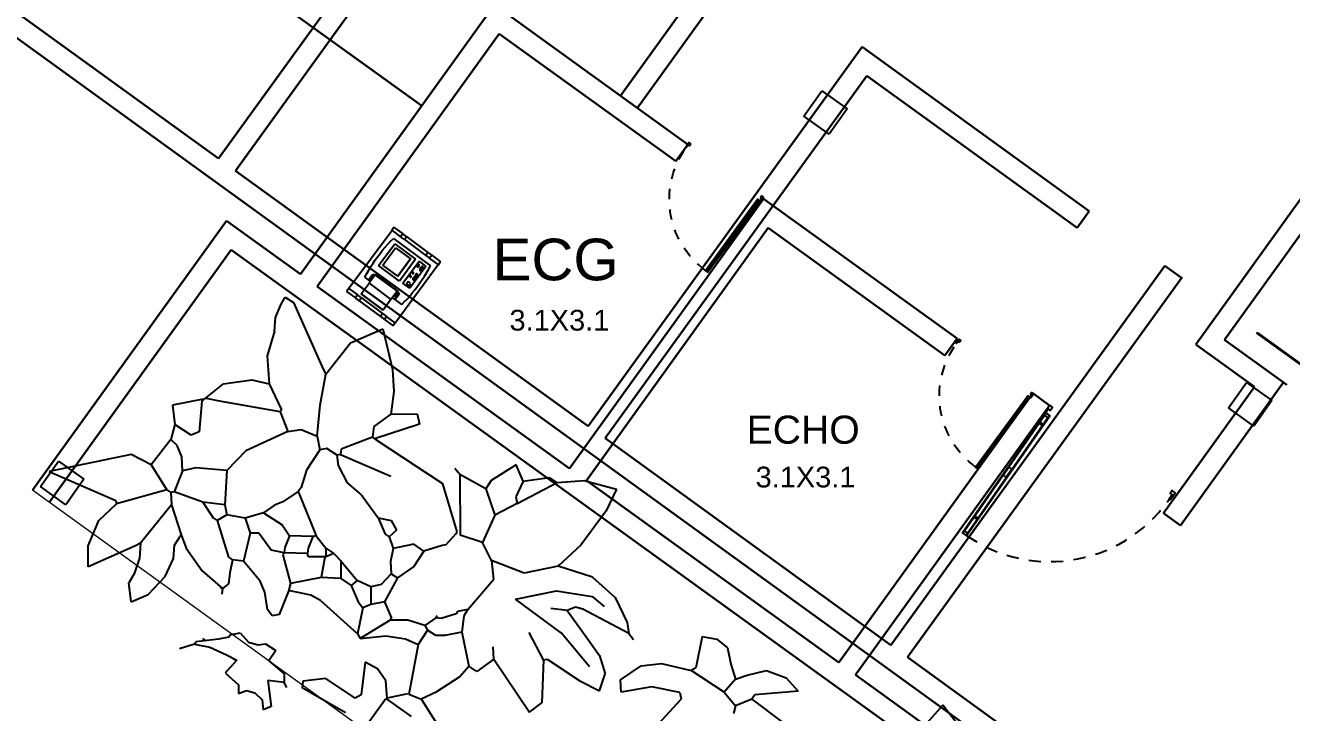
# Model space of a CAD drawing. Header units: metres. Extents: x 141303 to 146299, y 125960 to 127091.
# Drawn here: x 144888.97 to 144901.18, y 126073.62 to 126080.24 of the extents above; entities that cross this region are included whole.
import ezdxf

# ---------------------------------------------------------------- set-up
doc = ezdxf.new("R2010")
doc.units = ezdxf.units.M
doc.header["$MEASUREMENT"] = 0
doc.linetypes.add('C08_MUROS SERVICIOS$0$HIDDE100', pattern=[0.16, 0.1, -0.06])
for name, color, linetype in [('door', 12, 'Continuous'), ('Edges', 7, 'Continuous'), ('FURNITURE', 6, 'Continuous'), ('Plants', 92, 'Continuous')]:
    doc.layers.add(name, color=color, linetype=linetype)
for name, color, linetype, lineweight in [('ELEVATION', 7, 'Continuous', 20), ('LETTERING', 50, 'Continuous', 30), ('new column', 4, 'Continuous', 25), ('NVMI_WALL', 7, 'Continuous', 30)]:
    doc.layers.add(name, color=color, linetype=linetype, lineweight=lineweight)
doc.layers.get('0').off()
doc.styles.get("Standard").update_dxf_attribs({"font": 'arial.ttf'})

# ---------------------------------------------------------------- blocks, each defined once
blk = doc.blocks.new('ECG Machine pl')
at = {"layer": 'Edges'}
for p, q in [((0.9815, 2.0533), (0.9815, 2.053)), ((1.0069, 2.0533), (0.9815, 2.0533)), ((1.0069, 2.053), (0.9815, 2.053)), ((0.9815, 2.053), (0.9815, 1.9775)), ((1.0069, 2.0533), (1.0069, 2.053)), ((1.0069, 2.053), (1.0069, 2.0521)), ((1.5106, 2.0521), (1.0069, 2.0521)), ((1.0069, 2.0521), (1.0069, 1.9775)), ((1.5106, 2.0533), (1.5106, 2.053)), ((1.536, 2.0533), (1.5106, 2.0533)), ((1.536, 2.053), (1.5106, 2.053)), ((1.5106, 2.053), (1.5106, 2.0521)), ((1.5106, 2.0521), (1.5106, 1.9775)), ((1.536, 2.0533), (1.536, 2.053)), ((1.536, 2.053), (1.536, 1.9775)), ((1.0069, 1.9775), (0.9815, 1.9775)), ((0.9815, 1.9436), (0.9815, 1.9775)), ((0.9815, 1.9436), (0.9815, 1.76)), ((1.0069, 1.9436), (0.9815, 1.9436)), ((1.0069, 1.9436), (1.0069, 1.9775)), ((1.0069, 1.9436), (1.0069, 1.76)), ((1.0274, 1.7716), (1.0274, 1.9616)), ((1.0274, 1.9616), (1.0275, 1.9616)), ((1.0275, 1.9616), (1.0275, 1.7716)), ((1.0275, 1.9616), (1.1198, 1.9616)), ((1.1198, 1.9616), (1.1198, 1.7716)), ((1.1369, 1.9616), (1.1198, 1.9616)), ((1.1369, 2.0108), (1.1647, 2.0147)), ((1.1369, 1.9778), (1.1369, 2.0108)), ((1.1369, 1.9748), (1.1369, 1.9778)), ((1.1369, 1.9778), (1.1869, 1.9778)), ((1.1369, 1.9616), (1.1369, 1.9748)), ((1.1369, 1.9748), (1.1839, 1.9748)), ((1.1839, 1.9616), (1.1369, 1.9616)), ((1.1647, 2.0147), (1.1925, 2.0179)), ((1.1839, 1.9748), (1.1839, 1.9616)), ((1.1869, 1.9616), (1.1839, 1.9616)), ((1.1869, 1.9778), (1.1869, 1.9623)), ((1.1969, 1.9623), (1.1869, 1.9623)), ((1.1869, 1.9623), (1.1869, 1.9616)), ((1.1911, 1.9616), (1.1869, 1.9616)), ((1.1911, 1.9616), (1.1911, 1.7716)), ((1.1925, 2.0179), (1.2204, 2.0204)), ((1.1969, 1.7623), (1.1969, 1.9623)), ((1.2204, 2.0204), (1.2484, 2.0222)), ((1.2484, 2.0222), (1.2764, 2.0233)), ((1.258, 1.9809), (1.448, 1.9809)), ((1.258, 1.8009), (1.258, 1.9809)), ((1.2764, 2.0233), (1.3044, 2.0236)), ((1.2775, 1.8298), (1.2775, 1.9595)), ((1.2775, 1.9595), (1.4275, 1.9595)), ((1.3044, 2.0236), (1.3324, 2.0233)), ((1.3324, 2.0233), (1.3604, 2.0222)), ((1.3604, 2.0222), (1.3884, 2.0204)), ((1.3884, 2.0204), (1.4163, 2.0179)), ((1.4163, 2.0179), (1.4442, 2.0147)), ((1.4275, 1.9595), (1.4275, 1.8298)), ((1.4442, 2.0147), (1.4719, 2.0108)), ((1.448, 1.9809), (1.448, 1.8009)), ((1.4719, 2.0108), (1.4719, 1.6902)), ((1.536, 1.9775), (1.5106, 1.9775)), ((1.5106, 1.9436), (1.5106, 1.9775)), ((1.5106, 1.9436), (1.5106, 1.76)), ((1.536, 1.9436), (1.5106, 1.9436)), ((1.536, 1.9436), (1.536, 1.9775)), ((1.536, 1.9436), (1.536, 1.76)), ((1.0275, 1.7716), (1.0274, 1.7716)), ((1.1198, 1.7716), (1.0275, 1.7716)), ((1.1369, 1.7716), (1.1198, 1.7716)), ((1.1369, 1.7508), (1.1369, 1.7716)), ((1.1839, 1.7716), (1.1369, 1.7716)), ((1.1839, 1.7716), (1.1839, 1.7508)), ((1.1869, 1.7716), (1.1839, 1.7716)), ((1.1869, 1.7716), (1.1869, 1.7623)), ((1.1911, 1.7716), (1.1869, 1.7716)), ((1.448, 1.8009), (1.258, 1.8009)), ((1.2603, 1.7131), (1.2603, 1.7731)), ((1.2603, 1.7731), (1.4503, 1.7731)), ((1.4275, 1.8298), (1.2775, 1.8298)), ((1.2775, 1.8297), (1.2775, 1.8298)), ((1.4275, 1.8297), (1.2775, 1.8297)), ((1.4275, 1.8298), (1.4275, 1.8297)), ((1.4503, 1.7731), (1.4503, 1.7131)), ((1.0069, 1.76), (0.9815, 1.76)), ((0.9815, 1.76), (0.9815, 1.7262)), ((1.0069, 1.7262), (0.9815, 1.7262)), ((0.9815, 1.7262), (0.9815, 1.6507)), ((1.0069, 1.76), (1.0069, 1.7262)), ((1.0069, 1.6516), (1.0069, 1.7262)), ((1.1369, 1.7478), (1.1369, 1.7508)), ((1.1839, 1.7508), (1.1369, 1.7508)), ((1.1369, 1.6902), (1.1369, 1.7478)), ((1.1869, 1.7478), (1.1369, 1.7478)), ((1.1369, 1.6902), (1.1647, 1.6864)), ((1.1647, 1.6864), (1.1925, 1.6832)), ((1.1869, 1.7623), (1.1969, 1.7623)), ((1.1869, 1.7623), (1.1869, 1.7478)), ((1.1925, 1.6832), (1.2204, 1.6808)), ((1.2204, 1.6808), (1.2484, 1.679)), ((1.2484, 1.679), (1.2764, 1.678)), ((1.4503, 1.7131), (1.2603, 1.7131)), ((1.2717, 1.7484), (1.2717, 1.7284)), ((1.2917, 1.7484), (1.2717, 1.7484)), ((1.2717, 1.7284), (1.2917, 1.7284)), ((1.2764, 1.678), (1.3044, 1.6776)), ((1.2917, 1.7284), (1.2917, 1.7484)), ((1.3044, 1.6776), (1.3324, 1.678)), ((1.3324, 1.678), (1.3604, 1.679)), ((1.3604, 1.679), (1.3884, 1.6808)), ((1.3884, 1.6808), (1.4163, 1.6832)), ((1.4163, 1.6832), (1.4442, 1.6864)), ((1.4442, 1.6864), (1.4719, 1.6902)), ((1.536, 1.76), (1.5106, 1.76)), ((1.5106, 1.76), (1.5106, 1.7262)), ((1.536, 1.7262), (1.5106, 1.7262)), ((1.5106, 1.6516), (1.5106, 1.7262)), ((1.536, 1.76), (1.536, 1.7262)), ((1.536, 1.7262), (1.536, 1.6507)), ((1.0069, 1.6507), (0.9815, 1.6507)), ((0.9815, 1.6504), (0.9815, 1.6507)), ((1.0069, 1.6504), (0.9815, 1.6504)), ((1.0069, 1.6516), (1.5106, 1.6516)), ((1.0069, 1.6507), (1.0069, 1.6516)), ((1.0069, 1.6504), (1.0069, 1.6507)), ((1.5106, 1.6507), (1.5106, 1.6516)), ((1.536, 1.6507), (1.5106, 1.6507)), ((1.5106, 1.6504), (1.5106, 1.6507)), ((1.5167, 1.6504), (1.5106, 1.6504)), ((1.536, 1.6504), (1.5167, 1.6504)), ((1.536, 1.6504), (1.536, 1.6507))]:
    blk.add_line(p, q, dxfattribs=at)
for points in [[(1.1656, 1.7628), (1.1646, 1.7629), (1.1637, 1.7629), (1.1629, 1.7629), (1.1622, 1.7629), (1.1615, 1.7629), (1.161, 1.7628), (1.1605, 1.7628), (1.16, 1.7628), (1.1596, 1.7627), (1.1592, 1.7627), (1.1588, 1.7626), (1.1584, 1.7625), (1.158, 1.7625), (1.1577, 1.7624), (1.1574, 1.7623), (1.157, 1.7623), (1.1567, 1.7622), (1.1564, 1.7621), (1.1561, 1.762), (1.1558, 1.7619), (1.1555, 1.7618), (1.1552, 1.7617), (1.155, 1.7616), (1.1547, 1.7615), (1.1544, 1.7614), (1.1542, 1.7612), (1.154, 1.7611), (1.1537, 1.761), (1.1535, 1.7609), (1.1533, 1.7607), (1.1531, 1.7606), (1.1529, 1.7604), (1.1527, 1.7603), (1.1526, 1.7602), (1.1524, 1.76), (1.1523, 1.7599), (1.1521, 1.7597), (1.152, 1.7596), (1.1519, 1.7594), (1.1518, 1.7593), (1.1517, 1.7591), (1.1516, 1.7589), (1.1516, 1.7588), (1.1515, 1.7586), (1.1515, 1.7585), (1.1514, 1.7583), (1.1514, 1.7581), (1.1514, 1.758), (1.1514, 1.7578), (1.1514, 1.7576), (1.1515, 1.7575), (1.1515, 1.7573), (1.1516, 1.7572), (1.1516, 1.757), (1.1517, 1.7568), (1.1518, 1.7567), (1.1519, 1.7565), (1.152, 1.7564), (1.1521, 1.7562), (1.1523, 1.7561), (1.1524, 1.7559), (1.1526, 1.7558), (1.1527, 1.7556), (1.1529, 1.7555), (1.1531, 1.7554), (1.1533, 1.7552), (1.1535, 1.7551), (1.1537, 1.755), (1.154, 1.7548), (1.1542, 1.7547), (1.1544, 1.7546), (1.1547, 1.7545), (1.155, 1.7544), (1.1552, 1.7543), (1.1555, 1.7542), (1.1558, 1.7541), (1.1561, 1.754), (1.1564, 1.7539), (1.1567, 1.7538), (1.157, 1.7537), (1.1574, 1.7536), (1.1577, 1.7535), (1.158, 1.7535), (1.1584, 1.7534), (1.1587, 1.7533), (1.1591, 1.7533), (1.1594, 1.7532), (1.1598, 1.7532), (1.1601, 1.7532), (1.1605, 1.7531), (1.1608, 1.7531), (1.1612, 1.7531), (1.1616, 1.7531), (1.1619, 1.753), (1.1623, 1.753), (1.1627, 1.753), (1.163, 1.753), (1.1634, 1.753), (1.1638, 1.7531), (1.1642, 1.7531), (1.1646, 1.7531), (1.165, 1.7531), (1.1654, 1.7532), (1.1658, 1.7532), (1.1663, 1.7533), (1.1668, 1.7534), (1.1673, 1.7535), (1.1678, 1.7536), (1.1685, 1.7537), (1.1691, 1.7539), (1.1699, 1.7542), (1.1707, 1.7544)], [(1.1707, 1.7544), (1.1714, 1.7548), (1.1719, 1.7551), (1.1723, 1.7554), (1.1727, 1.7557), (1.1729, 1.756), (1.1731, 1.7562), (1.1733, 1.7564), (1.1735, 1.7566), (1.1736, 1.7568), (1.1737, 1.757), (1.1738, 1.7571), (1.1738, 1.7573), (1.1739, 1.7575), (1.1739, 1.7576), (1.1739, 1.7578), (1.1739, 1.758), (1.1739, 1.7581), (1.1739, 1.7583), (1.1739, 1.7585), (1.1738, 1.7586), (1.1738, 1.7588), (1.1737, 1.7589), (1.1737, 1.7591), (1.1736, 1.7593), (1.1735, 1.7594), (1.1733, 1.7596), (1.1732, 1.7597), (1.1731, 1.7599), (1.1729, 1.76), (1.1728, 1.7602), (1.1726, 1.7603), (1.1724, 1.7604), (1.1722, 1.7606), (1.172, 1.7607), (1.1718, 1.7609), (1.1716, 1.761), (1.1713, 1.7611), (1.1711, 1.7613), (1.1708, 1.7614), (1.1704, 1.7615), (1.1701, 1.7617), (1.1697, 1.7618), (1.1693, 1.762), (1.1687, 1.7621), (1.1681, 1.7623), (1.1674, 1.7624), (1.1666, 1.7626), (1.1656, 1.7628)], [(1.331, 1.7634), (1.3305, 1.7634), (1.3301, 1.7635), (1.3298, 1.7635), (1.3295, 1.7635), (1.3292, 1.7635), (1.329, 1.7634), (1.3287, 1.7634), (1.3285, 1.7633), (1.3283, 1.7633), (1.3282, 1.7632), (1.328, 1.7632), (1.3278, 1.7631), (1.3277, 1.7631), (1.3275, 1.763), (1.3274, 1.7629), (1.3272, 1.7628), (1.3271, 1.7628), (1.327, 1.7627), (1.3268, 1.7626), (1.3267, 1.7625), (1.3266, 1.7624), (1.3264, 1.7623), (1.3263, 1.7622), (1.3262, 1.7621), (1.3261, 1.7619), (1.326, 1.7618), (1.3259, 1.7617), (1.3258, 1.7616), (1.3257, 1.7614), (1.3256, 1.7613), (1.3255, 1.7612), (1.3254, 1.761), (1.3253, 1.7609), (1.3253, 1.7607), (1.3252, 1.7606), (1.3251, 1.7605), (1.3251, 1.7603), (1.325, 1.7601), (1.325, 1.76), (1.3249, 1.7598), (1.3249, 1.7597), (1.3249, 1.7595), (1.3248, 1.7594), (1.3248, 1.7592), (1.3248, 1.759), (1.3248, 1.7588), (1.3248, 1.7587), (1.3248, 1.7585), (1.3248, 1.7582), (1.3248, 1.758), (1.3248, 1.7578), (1.3249, 1.7575), (1.325, 1.7572), (1.3251, 1.7569), (1.3252, 1.7565), (1.3254, 1.7561)], [(1.334, 1.7561), (1.3342, 1.7565), (1.3343, 1.7569), (1.3344, 1.7572), (1.3345, 1.7575), (1.3346, 1.7578), (1.3346, 1.758), (1.3346, 1.7582), (1.3346, 1.7585), (1.3346, 1.7587), (1.3346, 1.7588), (1.3346, 1.759), (1.3346, 1.7592), (1.3346, 1.7594), (1.3346, 1.7595), (1.3345, 1.7597), (1.3345, 1.7598), (1.3344, 1.76), (1.3344, 1.7601), (1.3343, 1.7603), (1.3343, 1.7605), (1.3342, 1.7606), (1.3341, 1.7607), (1.3341, 1.7609), (1.334, 1.761), (1.3339, 1.7612), (1.3338, 1.7613), (1.3337, 1.7614), (1.3336, 1.7616), (1.3335, 1.7617), (1.3334, 1.7618), (1.3333, 1.762), (1.3331, 1.7621), (1.333, 1.7623), (1.3328, 1.7624), (1.3326, 1.7626), (1.3324, 1.7627), (1.3321, 1.7629), (1.3318, 1.763), (1.3314, 1.7632), (1.331, 1.7634)], [(1.3634, 1.7627), (1.363, 1.7629), (1.3627, 1.7632), (1.3624, 1.7634), (1.3621, 1.7635), (1.3619, 1.7636), (1.3617, 1.7637), (1.3614, 1.7638), (1.3612, 1.7639), (1.3611, 1.7639), (1.3609, 1.764), (1.3607, 1.764), (1.3605, 1.764), (1.3604, 1.764), (1.3602, 1.7641), (1.36, 1.7641), (1.3599, 1.7641), (1.3597, 1.7641), (1.3595, 1.7641), (1.3594, 1.764), (1.3592, 1.764), (1.3591, 1.764), (1.3589, 1.764), (1.3587, 1.7639), (1.3586, 1.7639), (1.3584, 1.7639), (1.3583, 1.7638), (1.3581, 1.7638), (1.358, 1.7637), (1.3578, 1.7636), (1.3577, 1.7636), (1.3575, 1.7635), (1.3574, 1.7634), (1.3573, 1.7633), (1.3571, 1.7632), (1.357, 1.7631), (1.3569, 1.7631), (1.3567, 1.763), (1.3566, 1.7628), (1.3565, 1.7627), (1.3564, 1.7626), (1.3563, 1.7625), (1.3562, 1.7624), (1.356, 1.7623), (1.3559, 1.7621), (1.3559, 1.762), (1.3558, 1.7619), (1.3557, 1.7617), (1.3556, 1.7616), (1.3555, 1.7615), (1.3554, 1.7613), (1.3554, 1.7612), (1.3553, 1.761), (1.3552, 1.7609), (1.3552, 1.7607), (1.3551, 1.7606), (1.3551, 1.7604), (1.3551, 1.7603), (1.355, 1.7601), (1.355, 1.7599), (1.355, 1.7598), (1.3549, 1.7596), (1.3549, 1.7595), (1.3549, 1.7593), (1.3549, 1.7591), (1.3549, 1.759), (1.3549, 1.7588), (1.3549, 1.7586), (1.355, 1.7585), (1.355, 1.7583), (1.355, 1.7582), (1.3551, 1.758), (1.3551, 1.7579), (1.3551, 1.7577), (1.3552, 1.7575), (1.3552, 1.7574), (1.3553, 1.7572), (1.3554, 1.7571), (1.3555, 1.7569), (1.3556, 1.7567), (1.3557, 1.7566), (1.3558, 1.7564), (1.3559, 1.7562), (1.356, 1.756), (1.3562, 1.7558), (1.3564, 1.7556), (1.3567, 1.7553), (1.357, 1.7551), (1.3574, 1.7548)], [(1.4287, 1.7548), (1.4293, 1.7553), (1.4297, 1.7558), (1.4301, 1.7563), (1.4304, 1.7567), (1.4307, 1.757), (1.4308, 1.7574), (1.431, 1.7577), (1.4311, 1.758), (1.4312, 1.7583), (1.4313, 1.7586), (1.4314, 1.7588), (1.4315, 1.7591), (1.4315, 1.7593), (1.4315, 1.7596), (1.4315, 1.7598), (1.4315, 1.7601), (1.4315, 1.7603), (1.4315, 1.7605), (1.4315, 1.7608), (1.4315, 1.761), (1.4314, 1.7613), (1.4314, 1.7615), (1.4313, 1.7617), (1.4312, 1.762), (1.4311, 1.7622), (1.431, 1.7624), (1.4309, 1.7627), (1.4308, 1.7629), (1.4307, 1.7631), (1.4305, 1.7633), (1.4304, 1.7636), (1.4302, 1.7638), (1.4301, 1.764), (1.4299, 1.7642), (1.4297, 1.7644), (1.4295, 1.7646), (1.4293, 1.7648), (1.4291, 1.765), (1.4289, 1.7651), (1.4287, 1.7653), (1.4284, 1.7655), (1.4282, 1.7656), (1.4279, 1.7658), (1.4277, 1.7659), (1.4274, 1.7661), (1.4272, 1.7662), (1.4269, 1.7664), (1.4266, 1.7665), (1.4263, 1.7666), (1.426, 1.7667), (1.4257, 1.7668), (1.4254, 1.7669), (1.4251, 1.767), (1.4248, 1.7671), (1.4245, 1.7672), (1.4242, 1.7672), (1.4239, 1.7673), (1.4236, 1.7673), (1.4233, 1.7674), (1.423, 1.7674), (1.4226, 1.7674), (1.4223, 1.7675), (1.422, 1.7675), (1.4217, 1.7675), (1.4213, 1.7675), (1.421, 1.7675), (1.4207, 1.7674), (1.4204, 1.7674), (1.4201, 1.7674), (1.4197, 1.7673), (1.4194, 1.7673), (1.4191, 1.7672), (1.4188, 1.7672), (1.4185, 1.7671), (1.4182, 1.767), (1.4179, 1.7669), (1.4176, 1.7668), (1.4173, 1.7667), (1.417, 1.7666), (1.4167, 1.7665), (1.4164, 1.7664), (1.4162, 1.7662), (1.4159, 1.7661), (1.4156, 1.7659), (1.4154, 1.7658), (1.4151, 1.7656), (1.4148, 1.7654), (1.4145, 1.7652), (1.4143, 1.7649), (1.414, 1.7647), (1.4137, 1.7644), (1.4134, 1.764), (1.413, 1.7636), (1.4127, 1.7632), (1.4124, 1.7626), (1.412, 1.762)], [(1.3367, 1.7366), (1.3358, 1.7368), (1.335, 1.737), (1.3344, 1.7372), (1.3338, 1.7373), (1.3332, 1.7374), (1.3327, 1.7374), (1.3323, 1.7374), (1.3319, 1.7375), (1.3315, 1.7375), (1.3311, 1.7375), (1.3307, 1.7374), (1.3304, 1.7374), (1.3301, 1.7374), (1.3297, 1.7373), (1.3294, 1.7373), (1.3291, 1.7372), (1.3288, 1.7372), (1.3285, 1.7371), (1.3282, 1.737), (1.3279, 1.7369), (1.3276, 1.7368), (1.3273, 1.7367), (1.327, 1.7366), (1.3267, 1.7365), (1.3264, 1.7364), (1.3262, 1.7362), (1.3259, 1.7361), (1.3256, 1.7359), (1.3254, 1.7358), (1.3251, 1.7356), (1.3249, 1.7355), (1.3247, 1.7353), (1.3244, 1.7351), (1.3242, 1.735), (1.324, 1.7348), (1.3238, 1.7346), (1.3236, 1.7344), (1.3234, 1.7342), (1.3233, 1.734), (1.3231, 1.7338), (1.3229, 1.7336), (1.3228, 1.7333), (1.3227, 1.7331), (1.3225, 1.7329), (1.3224, 1.7326), (1.3223, 1.7324), (1.3222, 1.7321), (1.3221, 1.7318), (1.322, 1.7315), (1.3219, 1.7312), (1.3219, 1.7308), (1.3218, 1.7304), (1.3218, 1.7299), (1.3218, 1.7294), (1.3219, 1.7288), (1.322, 1.7281)], [(1.322, 1.7281), (1.3224, 1.7275), (1.3227, 1.7269), (1.323, 1.7265), (1.3234, 1.7261), (1.3237, 1.7257), (1.324, 1.7254), (1.3243, 1.7252), (1.3245, 1.725), (1.3248, 1.7247), (1.3251, 1.7245), (1.3254, 1.7244), (1.3256, 1.7242), (1.3259, 1.724), (1.3262, 1.7239), (1.3264, 1.7238), (1.3267, 1.7236), (1.327, 1.7235), (1.3273, 1.7234), (1.3276, 1.7233), (1.3279, 1.7232), (1.3282, 1.7231), (1.3285, 1.723), (1.3288, 1.723), (1.3291, 1.7229), (1.3294, 1.7228), (1.3297, 1.7228), (1.3301, 1.7227), (1.3304, 1.7227), (1.3307, 1.7227), (1.331, 1.7227), (1.3313, 1.7227), (1.3317, 1.7226), (1.332, 1.7227), (1.3323, 1.7227), (1.3326, 1.7227), (1.333, 1.7227), (1.3333, 1.7227), (1.3336, 1.7228), (1.3339, 1.7228), (1.3342, 1.7229), (1.3345, 1.723), (1.3348, 1.723), (1.3351, 1.7231), (1.3354, 1.7232), (1.3357, 1.7233), (1.336, 1.7234), (1.3363, 1.7235), (1.3366, 1.7236), (1.3369, 1.7238), (1.3372, 1.7239), (1.3374, 1.724), (1.3377, 1.7242), (1.3379, 1.7243), (1.3382, 1.7245), (1.3384, 1.7247), (1.3387, 1.7248), (1.3389, 1.725), (1.3391, 1.7252), (1.3393, 1.7254), (1.3395, 1.7256), (1.3397, 1.7257), (1.3399, 1.7259), (1.3401, 1.7261), (1.3402, 1.7264), (1.3404, 1.7266), (1.3405, 1.7268), (1.3407, 1.727), (1.3408, 1.7272), (1.3409, 1.7275), (1.341, 1.7277), (1.3411, 1.7279), (1.3412, 1.7281), (1.3413, 1.7284), (1.3414, 1.7286), (1.3414, 1.7289), (1.3415, 1.7291), (1.3415, 1.7293), (1.3415, 1.7296), (1.3415, 1.7298), (1.3415, 1.7301), (1.3415, 1.7303), (1.3415, 1.7305), (1.3415, 1.7308), (1.3415, 1.731), (1.3414, 1.7313), (1.3414, 1.7315), (1.3413, 1.7317), (1.3412, 1.732), (1.3411, 1.7322), (1.341, 1.7324), (1.3409, 1.7327), (1.3408, 1.7329), (1.3406, 1.7332), (1.3405, 1.7334), (1.3403, 1.7336), (1.3401, 1.7339), (1.3399, 1.7342), (1.3396, 1.7344), (1.3393, 1.7347), (1.3389, 1.735), (1.3385, 1.7354), (1.338, 1.7357), (1.3374, 1.7361), (1.3367, 1.7366)], [(1.3254, 1.7561), (1.3257, 1.7557), (1.3259, 1.7554), (1.3262, 1.7551), (1.3264, 1.7549), (1.3266, 1.7547), (1.3268, 1.7546), (1.327, 1.7545), (1.3271, 1.7543), (1.3273, 1.7542), (1.3275, 1.7542), (1.3276, 1.7541), (1.3278, 1.754), (1.328, 1.7539), (1.3281, 1.7539), (1.3283, 1.7538), (1.3284, 1.7538), (1.3286, 1.7537), (1.3287, 1.7537), (1.3289, 1.7537), (1.3291, 1.7537), (1.3292, 1.7536), (1.3294, 1.7536), (1.3295, 1.7536), (1.3297, 1.7536), (1.3299, 1.7536), (1.33, 1.7536), (1.3302, 1.7536), (1.3304, 1.7537), (1.3305, 1.7537), (1.3307, 1.7537), (1.3308, 1.7537), (1.331, 1.7538), (1.3311, 1.7538), (1.3313, 1.7539), (1.3315, 1.7539), (1.3316, 1.754), (1.3318, 1.7541), (1.3319, 1.7542), (1.3321, 1.7542), (1.3323, 1.7543), (1.3324, 1.7545), (1.3326, 1.7546), (1.3328, 1.7547), (1.333, 1.7549), (1.3332, 1.7551), (1.3335, 1.7554), (1.3338, 1.7557), (1.334, 1.7561)], [(1.3574, 1.7548), (1.3578, 1.7546), (1.3582, 1.7545), (1.3585, 1.7544), (1.3588, 1.7543), (1.3591, 1.7543), (1.3593, 1.7542), (1.3596, 1.7542), (1.3598, 1.7542), (1.36, 1.7542), (1.3601, 1.7542), (1.3603, 1.7542), (1.3605, 1.7542), (1.3607, 1.7543), (1.3608, 1.7543), (1.361, 1.7543), (1.3611, 1.7544), (1.3613, 1.7544), (1.3615, 1.7544), (1.3616, 1.7545), (1.3618, 1.7546), (1.3619, 1.7546), (1.3621, 1.7547), (1.3622, 1.7548), (1.3623, 1.7548), (1.3625, 1.7549), (1.3626, 1.755), (1.3627, 1.7551), (1.3629, 1.7552), (1.363, 1.7553), (1.3631, 1.7554), (1.3632, 1.7555), (1.3634, 1.7556), (1.3635, 1.7558), (1.3636, 1.7559), (1.3637, 1.756), (1.3638, 1.7561), (1.3639, 1.7563), (1.364, 1.7564), (1.3641, 1.7565), (1.3641, 1.7567), (1.3642, 1.7568), (1.3643, 1.7569), (1.3644, 1.7571), (1.3644, 1.7572), (1.3645, 1.7574), (1.3645, 1.7575), (1.3646, 1.7577), (1.3646, 1.7579), (1.3647, 1.758), (1.3647, 1.7582), (1.3647, 1.7583), (1.3648, 1.7585), (1.3648, 1.7586), (1.3648, 1.7588), (1.3648, 1.759), (1.3648, 1.7591), (1.3648, 1.7593), (1.3648, 1.7595), (1.3648, 1.7596), (1.3648, 1.7598), (1.3647, 1.76), (1.3647, 1.7601), (1.3647, 1.7603), (1.3646, 1.7605), (1.3645, 1.7607), (1.3645, 1.7609), (1.3644, 1.7611), (1.3642, 1.7614), (1.3641, 1.7617), (1.3639, 1.762), (1.3637, 1.7623), (1.3634, 1.7627)], [(1.412, 1.762), (1.4119, 1.7613), (1.4118, 1.7607), (1.4118, 1.7602), (1.4118, 1.7597), (1.4119, 1.7593), (1.4119, 1.7589), (1.412, 1.7586), (1.4121, 1.7583), (1.4122, 1.758), (1.4123, 1.7577), (1.4124, 1.7575), (1.4125, 1.7572), (1.4127, 1.757), (1.4128, 1.7568), (1.4129, 1.7566), (1.4131, 1.7564), (1.4133, 1.7561), (1.4134, 1.7559), (1.4136, 1.7557), (1.4138, 1.7556), (1.414, 1.7554), (1.4142, 1.7552), (1.4144, 1.755), (1.4147, 1.7548), (1.4149, 1.7547), (1.4151, 1.7545), (1.4154, 1.7543), (1.4156, 1.7542), (1.4159, 1.754), (1.4162, 1.7539), (1.4164, 1.7538), (1.4167, 1.7536), (1.417, 1.7535), (1.4173, 1.7534), (1.4176, 1.7533), (1.4179, 1.7532), (1.4182, 1.7531), (1.4185, 1.753), (1.4188, 1.753), (1.4191, 1.7529), (1.4194, 1.7528), (1.4197, 1.7528), (1.4201, 1.7527), (1.4204, 1.7527), (1.4207, 1.7527), (1.421, 1.7527), (1.4213, 1.7527), (1.4217, 1.7526), (1.422, 1.7527), (1.4223, 1.7527), (1.4226, 1.7527), (1.423, 1.7527), (1.4233, 1.7528), (1.4237, 1.7528), (1.424, 1.7529), (1.4244, 1.753), (1.4248, 1.7531), (1.4252, 1.7532), (1.4257, 1.7533), (1.4262, 1.7535), (1.4267, 1.7537), (1.4273, 1.754), (1.428, 1.7544), (1.4287, 1.7548)]]:
    blk.add_lwpolyline(points, dxfattribs=at)
for points in [[(1.3702, 1.7338), (1.3701, 1.734), (1.3699, 1.7342), (1.3697, 1.7344), (1.3695, 1.7346), (1.3693, 1.7348), (1.3691, 1.735), (1.3689, 1.7351), (1.3687, 1.7353), (1.3684, 1.7355), (1.3682, 1.7356), (1.3679, 1.7358), (1.3677, 1.7359), (1.3674, 1.7361), (1.3672, 1.7362), (1.3669, 1.7364), (1.3666, 1.7365), (1.3663, 1.7366), (1.366, 1.7367), (1.3657, 1.7368), (1.3654, 1.7369), (1.3651, 1.737), (1.3648, 1.7371), (1.3645, 1.7372), (1.3642, 1.7372), (1.3639, 1.7373), (1.3636, 1.7373), (1.3633, 1.7374), (1.363, 1.7374), (1.3626, 1.7374), (1.3623, 1.7375), (1.362, 1.7375), (1.3617, 1.7375), (1.3613, 1.7375), (1.361, 1.7375), (1.3607, 1.7374), (1.3604, 1.7374), (1.3601, 1.7374), (1.3597, 1.7373), (1.3594, 1.7373), (1.3591, 1.7372), (1.3588, 1.7372), (1.3585, 1.7371), (1.3582, 1.737), (1.3579, 1.7369), (1.3576, 1.7368), (1.3573, 1.7367), (1.357, 1.7366), (1.3567, 1.7365), (1.3564, 1.7364), (1.3562, 1.7362), (1.3559, 1.7361), (1.3556, 1.7359), (1.3554, 1.7358), (1.3551, 1.7356), (1.3549, 1.7355), (1.3547, 1.7353), (1.3544, 1.7351), (1.3542, 1.735), (1.354, 1.7348), (1.3538, 1.7346), (1.3536, 1.7344), (1.3534, 1.7342), (1.3533, 1.734), (1.3531, 1.7338), (1.3529, 1.7336), (1.3528, 1.7333), (1.3527, 1.7331), (1.3525, 1.7329), (1.3524, 1.7327), (1.3523, 1.7324), (1.3522, 1.7322), (1.3521, 1.732), (1.352, 1.7317), (1.352, 1.7315), (1.3519, 1.7313), (1.3519, 1.731), (1.3518, 1.7308), (1.3518, 1.7305), (1.3518, 1.7303), (1.3518, 1.7301), (1.3518, 1.7298), (1.3518, 1.7296), (1.3518, 1.7293), (1.3519, 1.7291), (1.3519, 1.7289), (1.352, 1.7286), (1.352, 1.7284), (1.3521, 1.7281), (1.3522, 1.7279), (1.3523, 1.7277), (1.3524, 1.7275), (1.3525, 1.7272), (1.3527, 1.727), (1.3528, 1.7268), (1.3529, 1.7266), (1.3531, 1.7264), (1.3533, 1.7261), (1.3534, 1.7259), (1.3536, 1.7257), (1.3538, 1.7256), (1.354, 1.7254), (1.3542, 1.7252), (1.3544, 1.725), (1.3547, 1.7248), (1.3549, 1.7247), (1.3551, 1.7245), (1.3554, 1.7243), (1.3556, 1.7242), (1.3559, 1.724), (1.3562, 1.7239), (1.3564, 1.7238), (1.3567, 1.7236), (1.357, 1.7235), (1.3573, 1.7234), (1.3576, 1.7233), (1.3579, 1.7232), (1.3582, 1.7231), (1.3585, 1.723), (1.3588, 1.723), (1.3591, 1.7229), (1.3594, 1.7228), (1.3597, 1.7228), (1.3601, 1.7227), (1.3604, 1.7227), (1.3607, 1.7227), (1.361, 1.7227), (1.3613, 1.7227), (1.3617, 1.7226), (1.362, 1.7227), (1.3623, 1.7227), (1.3626, 1.7227), (1.363, 1.7227), (1.3633, 1.7227), (1.3636, 1.7228), (1.3639, 1.7228), (1.3642, 1.7229), (1.3645, 1.723), (1.3648, 1.723), (1.3651, 1.7231), (1.3654, 1.7232), (1.3657, 1.7233), (1.366, 1.7234), (1.3663, 1.7235), (1.3666, 1.7236), (1.3669, 1.7238), (1.3672, 1.7239), (1.3674, 1.724), (1.3677, 1.7242), (1.3679, 1.7243), (1.3682, 1.7245), (1.3684, 1.7247), (1.3687, 1.7248), (1.3689, 1.725), (1.3691, 1.7252), (1.3693, 1.7254), (1.3695, 1.7256), (1.3697, 1.7257), (1.3699, 1.7259), (1.3701, 1.7261), (1.3702, 1.7264), (1.3704, 1.7266), (1.3705, 1.7268), (1.3707, 1.727), (1.3708, 1.7272), (1.3709, 1.7275), (1.371, 1.7277), (1.3711, 1.7279), (1.3712, 1.7281), (1.3713, 1.7284), (1.3714, 1.7286), (1.3714, 1.7289), (1.3715, 1.7291), (1.3715, 1.7293), (1.3715, 1.7296), (1.3715, 1.7298), (1.3715, 1.7301), (1.3715, 1.7303), (1.3715, 1.7305), (1.3715, 1.7308), (1.3715, 1.731), (1.3714, 1.7313), (1.3714, 1.7315), (1.3713, 1.7317), (1.3712, 1.732), (1.3711, 1.7322), (1.371, 1.7324), (1.3709, 1.7327), (1.3708, 1.7329), (1.3707, 1.7331), (1.3705, 1.7333), (1.3704, 1.7336)], [(1.4019, 1.7301), (1.4019, 1.7298), (1.4019, 1.7296), (1.4019, 1.7293), (1.402, 1.7291), (1.4021, 1.7289), (1.4022, 1.7286), (1.4023, 1.7284), (1.4024, 1.7281), (1.4026, 1.7279), (1.4027, 1.7277), (1.4029, 1.7275), (1.4031, 1.7272), (1.4033, 1.727), (1.4036, 1.7268), (1.4038, 1.7266), (1.4041, 1.7264), (1.4044, 1.7261), (1.4047, 1.7259), (1.405, 1.7257), (1.4053, 1.7256), (1.4057, 1.7254), (1.406, 1.7252), (1.4064, 1.725), (1.4068, 1.7248), (1.4072, 1.7247), (1.4076, 1.7245), (1.408, 1.7243), (1.4084, 1.7242), (1.4089, 1.724), (1.4093, 1.7239), (1.4098, 1.7238), (1.4102, 1.7236), (1.4107, 1.7235), (1.4112, 1.7234), (1.4117, 1.7233), (1.4122, 1.7232), (1.4127, 1.7231), (1.4132, 1.723), (1.4137, 1.723), (1.4143, 1.7229), (1.4148, 1.7228), (1.4153, 1.7228), (1.4159, 1.7227), (1.4164, 1.7227), (1.417, 1.7227), (1.4175, 1.7227), (1.4181, 1.7227), (1.4186, 1.7226), (1.4192, 1.7227), (1.4197, 1.7227), (1.4203, 1.7227), (1.4208, 1.7227), (1.4213, 1.7227), (1.4219, 1.7228), (1.4224, 1.7228), (1.4229, 1.7229), (1.4235, 1.723), (1.424, 1.723), (1.4245, 1.7231), (1.425, 1.7232), (1.4255, 1.7233), (1.426, 1.7234), (1.4265, 1.7235), (1.427, 1.7236), (1.4275, 1.7238), (1.4279, 1.7239), (1.4284, 1.724), (1.4288, 1.7242), (1.4292, 1.7243), (1.4297, 1.7245), (1.4301, 1.7247), (1.4305, 1.7248), (1.4308, 1.725), (1.4312, 1.7252), (1.4316, 1.7254), (1.4319, 1.7256), (1.4322, 1.7257), (1.4325, 1.7259), (1.4328, 1.7261), (1.4331, 1.7264), (1.4334, 1.7266), (1.4336, 1.7268), (1.4339, 1.727), (1.4341, 1.7272), (1.4343, 1.7275), (1.4345, 1.7277), (1.4346, 1.7279), (1.4348, 1.7281), (1.4349, 1.7284), (1.435, 1.7286), (1.4351, 1.7289), (1.4352, 1.7291), (1.4353, 1.7293), (1.4353, 1.7296), (1.4354, 1.7298), (1.4354, 1.7301), (1.4354, 1.7303), (1.4353, 1.7305), (1.4353, 1.7308), (1.4352, 1.731), (1.4351, 1.7313), (1.435, 1.7315), (1.4349, 1.7317), (1.4348, 1.732), (1.4346, 1.7322), (1.4345, 1.7324), (1.4343, 1.7327), (1.4341, 1.7329), (1.4339, 1.7331), (1.4336, 1.7333), (1.4334, 1.7336), (1.4331, 1.7338), (1.4328, 1.734), (1.4325, 1.7342), (1.4322, 1.7344), (1.4319, 1.7346), (1.4316, 1.7348), (1.4312, 1.735), (1.4308, 1.7351), (1.4305, 1.7353), (1.4301, 1.7355), (1.4297, 1.7356), (1.4292, 1.7358), (1.4288, 1.7359), (1.4284, 1.7361), (1.4279, 1.7362), (1.4275, 1.7364), (1.427, 1.7365), (1.4265, 1.7366), (1.426, 1.7367), (1.4255, 1.7368), (1.425, 1.7369), (1.4245, 1.737), (1.424, 1.7371), (1.4235, 1.7372), (1.4229, 1.7372), (1.4224, 1.7373), (1.4219, 1.7373), (1.4213, 1.7374), (1.4208, 1.7374), (1.4203, 1.7374), (1.4197, 1.7375), (1.4192, 1.7375), (1.4186, 1.7375), (1.4181, 1.7375), (1.4175, 1.7375), (1.417, 1.7374), (1.4164, 1.7374), (1.4159, 1.7374), (1.4153, 1.7373), (1.4148, 1.7373), (1.4143, 1.7372), (1.4137, 1.7372), (1.4132, 1.7371), (1.4127, 1.737), (1.4122, 1.7369), (1.4117, 1.7368), (1.4112, 1.7367), (1.4107, 1.7366), (1.4102, 1.7365), (1.4098, 1.7364), (1.4093, 1.7362), (1.4089, 1.7361), (1.4084, 1.7359), (1.408, 1.7358), (1.4076, 1.7356), (1.4072, 1.7355), (1.4068, 1.7353), (1.4064, 1.7351), (1.406, 1.735), (1.4057, 1.7348), (1.4053, 1.7346), (1.405, 1.7344), (1.4047, 1.7342), (1.4044, 1.734), (1.4041, 1.7338), (1.4038, 1.7336), (1.4036, 1.7333), (1.4033, 1.7331), (1.4031, 1.7329), (1.4029, 1.7327), (1.4027, 1.7324), (1.4026, 1.7322), (1.4024, 1.732), (1.4023, 1.7317), (1.4022, 1.7315), (1.4021, 1.7313), (1.402, 1.731), (1.4019, 1.7308), (1.4019, 1.7305), (1.4019, 1.7303)]]:
    blk.add_lwpolyline(points, close=True, dxfattribs=at)
blk = doc.blocks.new('6')
at = {"layer": 'Plants'}
for p, q in [((6020.4, 14750.64), (6024.09, 14756.18)), ((6028.76, 14750.15), (6024.09, 14756.18)), ((6046.24, 14756.18), (6042.64, 14750.81)), ((6049.93, 14750.64), (6046.24, 14756.18)), ((6094.23, 14743.26), (6101.61, 14752.48)), ((6033.32, 14735.87), (6020.4, 14750.64)), ((6036.33, 14748.83), (6028.76, 14750.15)), ((6042.64, 14750.81), (6036.33, 14748.83)), ((6062.85, 14748.8), (6049.93, 14750.64)), ((6061.01, 14735.87), (6062.85, 14746.95)), ((6062.85, 14746.95), (6062.85, 14748.8)), ((6094.23, 14743.26), (6083.31, 14738.92)), ((6094.23, 14741.41), (6094.23, 14743.26)), ((6151.44, 14743.26), (6143.85, 14731.65)), ((6151.44, 14743.26), (6160.67, 14732.19)), ((6022.25, 14730.34), (6033.32, 14735.87)), ((6069.75, 14736.93), (6061.01, 14735.87)), ((6083.31, 14738.92), (6069.75, 14736.93)), ((6081.31, 14730.34), (6094.23, 14741.41)), ((6171.74, 14706.34), (6192.83, 14738.93)), ((6192.83, 14738.93), (6201.54, 14726.03)), ((5971.13, 14723.88), (6008.77, 14726.09)), ((6010.99, 14721.67), (6008.77, 14726.09)), ((6018.55, 14732.19), (6022.25, 14730.34)), ((6025.94, 14724.8), (6022.25, 14730.34)), ((6040.7, 14722.96), (6025.94, 14724.8)), ((6075.77, 14724.8), (6081.31, 14730.34)), ((6075.77, 14722.96), (6075.77, 14724.8)), ((6143.85, 14731.65), (6140.69, 14713.15)), ((6161.19, 14724.38), (6160.67, 14732.19)), ((6164.34, 14712.49), (6161.19, 14724.38)), ((6201.54, 14726.03), (6205.33, 14705.56)), ((5997.7, 14710.59), (6010.99, 14721.67)), ((6040.7, 14713.73), (6040.7, 14722.96)), ((6053.99, 14717.45), (6049.93, 14713.73)), ((6061.24, 14719.76), (6053.99, 14717.45)), ((6070.24, 14717.42), (6061.24, 14719.76)), ((6073.92, 14721.11), (6070.24, 14717.42)), ((6073.92, 14721.11), (6075.77, 14722.96)), ((5968.91, 14706.16), (5971.13, 14710.59)), ((5979.98, 14684.01), (5968.91, 14706.16)), ((5971.13, 14710.59), (5997.7, 14710.59)), ((6049.93, 14713.73), (6040.7, 14713.73)), ((6140.69, 14713.15), (6142.9, 14698.62)), ((6169.9, 14702.65), (6164.34, 14712.49)), ((6169.9, 14702.65), (6171.74, 14706.34)), ((6205.33, 14705.56), (6201.27, 14687.89)), ((5940.12, 14686.22), (5951.19, 14697.3)), ((5951.19, 14697.3), (5959.2, 14687.21)), ((6099.76, 14697.11), (6097.92, 14700.81)), ((6097.92, 14691.58), (6099.76, 14697.11)), ((6119.88, 14694.33), (6099.76, 14697.11)), ((6101.61, 14697.11), (6099.76, 14697.11)), ((6142.9, 14698.62), (6147.75, 14689.73)), ((6166.21, 14665.74), (6169.9, 14702.65)), ((6256.9, 14695.53), (6203.12, 14686.04)), ((6212.35, 14650.98), (6256.9, 14695.53)), ((5929.04, 14684.01), (5909.11, 14692.87)), ((5929.96, 14684.2), (5939.19, 14686.04)), ((5953.96, 14650.98), (5939.19, 14686.04)), ((5959.2, 14687.21), (5969.37, 14682.95)), ((6053.63, 14689.73), (6057.31, 14693.43)), ((6057.31, 14671.28), (6053.63, 14689.73)), ((6057.31, 14693.43), (6062.85, 14691.58)), ((6062.85, 14691.58), (6071.64, 14681.77)), ((6101.61, 14684.2), (6097.92, 14691.58)), ((6139.12, 14686.73), (6119.88, 14694.33)), ((6147.75, 14680.5), (6139.12, 14686.73)), ((6147.75, 14689.73), (6147.75, 14682.35)), ((6175.44, 14658.36), (6201.27, 14687.89)), ((6203.12, 14686.04), (6201.27, 14687.89)), ((5929.96, 14684.2), (5922.89, 14672.66)), ((5969.37, 14682.95), (5979.98, 14684.01)), ((6071.64, 14681.77), (6079.21, 14676.82)), ((6079.21, 14676.82), (6097.92, 14671.28)), ((6105.3, 14674.97), (6101.61, 14684.2)), ((6147.75, 14680.5), (6147.75, 14682.35)), ((6166.21, 14665.74), (6147.75, 14680.5)), ((5922.89, 14672.66), (5914.75, 14654.19)), ((5992.72, 14671.28), (5977.81, 14658.81)), ((5981.65, 14647.28), (5992.72, 14671.28)), ((5996.41, 14669.43), (5992.72, 14671.28)), ((5996.41, 14669.43), (6033.32, 14663.89)), ((6003.79, 14650.98), (5996.41, 14669.43)), ((6041.69, 14664.6), (6057.46, 14670.87)), ((6059.16, 14665.74), (6057.31, 14671.28)), ((6097.92, 14671.28), (6105.3, 14674.97)), ((6105.3, 14650.98), (6097.92, 14671.28)), ((6108.99, 14674.97), (6105.3, 14674.97)), ((6131.14, 14656.51), (6108.99, 14674.97)), ((5977.81, 14658.81), (5964.25, 14652.77)), ((6033.32, 14663.89), (6041.69, 14664.6)), ((6042.55, 14649.13), (6059.16, 14665.74)), ((6075.77, 14650.98), (6059.16, 14665.74)), ((6171.74, 14658.36), (6166.21, 14665.74)), ((6169.9, 14656.51), (6171.74, 14658.36)), ((6175.44, 14658.36), (6171.74, 14658.36)), ((6195.74, 14649.13), (6175.44, 14658.36)), ((5914.75, 14654.19), (5913.35, 14643.59)), ((5964.25, 14652.77), (5953.96, 14650.98)), ((5953.96, 14638.06), (5953.96, 14650.98)), ((6000.1, 14645.44), (6003.79, 14650.98)), ((6009.33, 14649.13), (6003.79, 14650.98)), ((6020.4, 14641.75), (6009.33, 14649.13)), ((6029.63, 14641.75), (6042.55, 14649.13)), ((6048.09, 14636.21), (6042.55, 14649.13)), ((6061.01, 14639.9), (6075.77, 14649.13)), ((6075.77, 14649.13), (6085, 14652.82)), ((6075.77, 14649.13), (6075.77, 14650.98)), ((6077.62, 14645.44), (6075.77, 14649.13)), ((6085, 14652.82), (6099.76, 14647.28)), ((6099.76, 14647.28), (6105.3, 14650.98)), ((6114.53, 14643.59), (6105.3, 14650.98)), ((6114.53, 14643.59), (6127.45, 14649.13)), ((6127.45, 14649.13), (6131.14, 14656.51)), ((6132.99, 14643.59), (6127.45, 14649.13)), ((6134.83, 14656.51), (6131.14, 14656.51)), ((6132.99, 14643.59), (6147.75, 14650.98)), ((6147.75, 14650.98), (6134.83, 14656.51)), ((6147.75, 14650.98), (6169.9, 14656.51)), ((6173.59, 14639.9), (6169.9, 14656.51)), ((6193.89, 14625.13), (6195.74, 14649.13)), ((6195.74, 14649.13), (6212.35, 14650.98)), ((5856.14, 14647.28), (5852.45, 14636.21)), ((5900.44, 14628.83), (5856.14, 14647.28)), ((5900.44, 14628.83), (5905.97, 14643.59)), ((5905.97, 14643.59), (5913.35, 14643.59)), ((5931.81, 14625.13), (5913.35, 14643.59)), ((5941.04, 14634.36), (5946.57, 14638.06)), ((5946.57, 14638.06), (5953.96, 14638.06)), ((5957.65, 14636.21), (5953.96, 14638.06)), ((5957.65, 14636.21), (5970.57, 14639.9)), ((5970.57, 14639.9), (5981.65, 14647.28)), ((5981.65, 14645.44), (5981.65, 14647.28)), ((5992.72, 14638.06), (5981.65, 14645.44)), ((5992.72, 14638.06), (6000.1, 14645.44)), ((5994.56, 14617.75), (5992.72, 14638.06)), ((6007.48, 14634.36), (6000.1, 14645.44)), ((6018.55, 14636.21), (6020.4, 14641.75)), ((6029.63, 14641.75), (6020.4, 14641.75)), ((6037.01, 14630.67), (6029.63, 14641.75)), ((6048.09, 14634.36), (6059.16, 14641.75)), ((6059.16, 14641.75), (6061.01, 14639.9)), ((6062.85, 14636.21), (6061.01, 14639.9)), ((6079.46, 14636.21), (6077.62, 14645.44)), ((6105.3, 14632.52), (6114.53, 14643.59)), ((6145.9, 14621.45), (6132.99, 14643.59)), ((6166.21, 14632.52), (6173.59, 14639.9)), ((6173.59, 14639.9), (6179.69, 14631.46)), ((5869.06, 14608.52), (5852.45, 14636.21)), ((5900.44, 14628.83), (5905.97, 14621.45)), ((5931.81, 14625.13), (5941.04, 14634.36)), ((5953.96, 14626.98), (5957.65, 14636.21)), ((6000.1, 14617.75), (6001.94, 14628.83)), ((6001.94, 14628.83), (6007.48, 14634.36)), ((6007.48, 14634.36), (6018.55, 14636.21)), ((6037.01, 14630.67), (6018.55, 14636.21)), ((6044.4, 14628.83), (6037.01, 14630.67)), ((6044.4, 14628.83), (6048.09, 14634.36)), ((6051.78, 14628.83), (6044.4, 14628.83)), ((6048.09, 14634.36), (6048.09, 14636.21)), ((6051.78, 14628.83), (6048.09, 14634.36)), ((6062.85, 14625.13), (6051.78, 14628.83)), ((6064.7, 14626.98), (6062.85, 14636.21)), ((6064.7, 14626.98), (6079.46, 14636.21)), ((6088.69, 14632.52), (6079.46, 14636.21)), ((6105.3, 14632.52), (6088.69, 14632.52)), ((6101.61, 14623.29), (6105.3, 14632.52)), ((6145.9, 14621.45), (6166.21, 14632.52)), ((6179.69, 14631.46), (6187.32, 14626.13)), ((5937.35, 14614.06), (5931.81, 14625.13)), ((5942.89, 14615.91), (5950.27, 14625.13)), ((5950.27, 14625.13), (5953.96, 14626.98)), ((5953.96, 14625.13), (5953.96, 14626.98)), ((6062.85, 14625.13), (6064.7, 14626.98)), ((6092.38, 14604.84), (6062.85, 14625.13)), ((6097.92, 14617.75), (6101.61, 14623.29)), ((6142.22, 14601.14), (6145.9, 14621.45)), ((6187.32, 14626.13), (6193.89, 14625.13)), ((6197.59, 14614.06), (6193.89, 14625.13)), ((5937.35, 14608.52), (5942.89, 14614.06)), ((5937.35, 14608.52), (5937.35, 14614.06)), ((5942.89, 14614.06), (5942.89, 14615.91)), ((5988.99, 14603.93), (5994.56, 14617.75)), ((6000.1, 14617.75), (5994.56, 14617.75)), ((6005.64, 14610.37), (6000.1, 14617.75)), ((6009.33, 14601.14), (6005.64, 14610.37)), ((6092.38, 14604.84), (6097.92, 14617.75)), ((6179.13, 14608.52), (6182.82, 14614.06)), ((6182.82, 14614.06), (6197.59, 14614.06)), ((6206.81, 14602.99), (6197.59, 14614.06)), ((5770.64, 14601.12), (5766.56, 14576.31)), ((5837.69, 14606.68), (5821.07, 14604.84)), ((5821.07, 14604.84), (5824.76, 14591.91)), ((5867.21, 14606.68), (5837.69, 14606.68)), ((5869.06, 14608.52), (5867.21, 14606.68)), ((5869.06, 14608.52), (5889.36, 14597.45)), ((5937.35, 14608.52), (5933.66, 14579)), ((5989.03, 14590.07), (5988.99, 14603.93)), ((5998.26, 14590.07), (6009.33, 14601.14)), ((6016.71, 14595.61), (6009.33, 14601.14)), ((6092.38, 14601.14), (6092.38, 14604.84)), ((6096.07, 14588.23), (6092.38, 14601.14)), ((6123.76, 14571.61), (6142.22, 14601.14)), ((6190.2, 14588.23), (6179.13, 14608.52)), ((6190.2, 14586.38), (6206.81, 14602.99)), ((5790.13, 14580.7), (5807.17, 14596.62)), ((5807.17, 14596.62), (5812.71, 14589.24)), ((5835.84, 14582.69), (5824.76, 14591.91)), ((5837.37, 14594.03), (5868.91, 14584.59)), ((6014.87, 14588.23), (6016.71, 14595.61)), ((6020.4, 14595.61), (6016.71, 14595.61)), ((6031.48, 14588.23), (6020.4, 14595.61)), ((5812.71, 14589.24), (5805.39, 14571.82)), ((5859.83, 14573.46), (5835.84, 14582.69)), ((5868.91, 14584.59), (5911.72, 14582.23)), ((5911.72, 14582.23), (5889.56, 14560.2)), ((5979.8, 14579), (5989.03, 14590.07)), ((5989.03, 14590.07), (5998.26, 14590.07)), ((6022.25, 14584.53), (6014.87, 14588.23)), ((6031.48, 14588.23), (6022.25, 14584.53)), ((6051.78, 14580.84), (6031.48, 14588.23)), ((6051.78, 14580.84), (6065.27, 14579.07)), ((6096.07, 14569.77), (6096.07, 14588.23)), ((6136.68, 14562.38), (6179.13, 14580.84)), ((6179.13, 14580.84), (6188.36, 14584.53)), ((6190.2, 14588.23), (6183.93, 14568.42)), ((6190.2, 14586.38), (6190.2, 14588.23)), ((5770.25, 14572.62), (5766.56, 14576.31)), ((5770.25, 14572.62), (5790.13, 14580.7)), ((5805.39, 14571.82), (5793.52, 14562.06)), ((5874.59, 14567.92), (5859.83, 14573.46)), ((5874.59, 14567.92), (5885.67, 14573.46)), ((5942.89, 14567.92), (5933.66, 14579)), ((5976.11, 14566.08), (5977.95, 14577.15)), ((5977.95, 14577.15), (5979.8, 14579)), ((6065.27, 14579.07), (6077.99, 14571.97)), ((6077.99, 14571.97), (6083.15, 14566.08)), ((6123.76, 14571.61), (6116.12, 14564.87)), ((6136.68, 14562.38), (6123.76, 14571.61)), ((5729.65, 14557.86), (5727.8, 14563.39)), ((5793.52, 14562.06), (5772.1, 14554.16)), ((5865.37, 14560.54), (5870.91, 14562.38)), ((5870.91, 14562.38), (5874.59, 14567.92)), ((5898.59, 14543.93), (5917.05, 14562.38)), ((5917.05, 14562.38), (5942.89, 14567.92)), ((5942.89, 14567.92), (5955.8, 14560.54)), ((5955.8, 14560.54), (5972.97, 14565.22)), ((5998.26, 14527.32), (5972.97, 14565.22)), ((5976.11, 14566.08), (5976.11, 14564.23)), ((5976.11, 14564.23), (6004.9, 14540.24)), ((6081.31, 14564.23), (6040.7, 14556.85)), ((6081.31, 14564.23), (6083.15, 14566.08)), ((6083.15, 14560.54), (6081.31, 14564.23)), ((6083.15, 14566.08), (6092.38, 14566.08)), ((6092.38, 14566.08), (6096.07, 14569.77)), ((6103.46, 14562.38), (6096.07, 14569.77)), ((6116.12, 14564.87), (6103.46, 14562.38)), ((6103.46, 14562.38), (6114.43, 14541.78)), ((6136.68, 14560.54), (6136.68, 14562.38)), ((6183.93, 14568.42), (6167.82, 14554.21)), ((5722.27, 14546.78), (5729.65, 14557.86)), ((5742.57, 14554.16), (5729.65, 14557.86)), ((5740.73, 14541.25), (5742.57, 14554.16)), ((5742.57, 14554.16), (5772.1, 14554.16)), ((5770.25, 14550.48), (5772.1, 14554.16)), ((5826.61, 14556.85), (5821.07, 14558.69)), ((5826.61, 14556.85), (5865.37, 14560.54)), ((5832.2, 14550.66), (5826.61, 14556.85)), ((5889.56, 14560.2), (5864.78, 14548.79)), ((5959.5, 14538.39), (5955.8, 14560.54)), ((6068.39, 14540.24), (6083.15, 14560.54)), ((6155.13, 14549.47), (6136.68, 14560.54)), ((6167.82, 14554.21), (6155.13, 14549.47)), ((5722.27, 14546.78), (5694.58, 14548.63)), ((5696.43, 14522.79), (5722.27, 14543.09)), ((5722.27, 14543.09), (5722.27, 14546.78)), ((5779.48, 14528.33), (5770.25, 14550.48)), ((5850, 14540.01), (5832.2, 14550.66)), ((5864.78, 14548.79), (5853.14, 14549.97)), ((5872.75, 14536.54), (5898.59, 14543.93)), ((5893.22, 14521.36), (5898.59, 14543.93)), ((5898.59, 14543.93), (5898.59, 14542.08)), ((6168.05, 14532.86), (6155.13, 14549.47)), ((5735.19, 14533.87), (5724.87, 14522.99)), ((5740.73, 14541.25), (5735.19, 14533.87)), ((5749.95, 14533.87), (5740.73, 14541.25)), ((5758.78, 14524.76), (5749.95, 14533.87)), ((5872.75, 14536.54), (5850, 14540.01)), ((5950.27, 14521.78), (5959.5, 14538.39)), ((5976.11, 14525.47), (5959.5, 14538.39)), ((6004.9, 14540.24), (6064.7, 14540.24)), ((6044.4, 14512.55), (6066.54, 14540.24)), ((6066.54, 14540.24), (6064.7, 14540.24)), ((6068.39, 14540.24), (6066.54, 14540.24)), ((6072.08, 14532.86), (6068.39, 14540.24)), ((6114.43, 14541.78), (6123.76, 14519.93)), ((5768.95, 14523.88), (5758.78, 14524.76)), ((5779.48, 14528.33), (5768.95, 14523.88)), ((5976.11, 14525.47), (5998.26, 14527.32)), ((5976.11, 14518.09), (5976.11, 14525.47)), ((5998.26, 14527.32), (6003.79, 14525.47)), ((6066.54, 14518.09), (6072.08, 14532.86)), ((6173.59, 14514.4), (6168.05, 14532.86)), ((5709.62, 14519.44), (5696.43, 14522.79)), ((5724.87, 14522.99), (5709.62, 14519.44)), ((5891.53, 14489.4), (5893.22, 14521.36)), ((5950.27, 14521.78), (5933.91, 14492.06)), ((5953.96, 14518.09), (5950.27, 14521.78)), ((5955.8, 14505.17), (5953.96, 14518.09)), ((5966.88, 14497.79), (5976.11, 14518.09)), ((6066.54, 14518.09), (6049.93, 14507.02)), ((6073.75, 14502.72), (6066.54, 14518.09)), ((6123.76, 14519.93), (6121.21, 14490.29)), ((6127.45, 14518.09), (6123.76, 14519.93)), ((6173.58, 14488.56), (6127.45, 14518.09)), ((6173.59, 14514.4), (6178.84, 14505.38)), ((5955.8, 14505.17), (5941.04, 14492.25)), ((5955.8, 14505.17), (5966.88, 14497.79)), ((6049.93, 14507.02), (6044.4, 14512.55)), ((6178.84, 14505.38), (6180.54, 14494.72)), ((6083.92, 14489.4), (6073.75, 14502.72)), ((5600.23, 14471.64), (5602.77, 14489.4)), ((5894.07, 14471.64), (5891.53, 14489.4)), ((5933.91, 14492.06), (5917.8, 14479.63)), ((5941.04, 14492.25), (5933.66, 14492.25)), ((6106.8, 14468.09), (6083.92, 14489.4)), ((6121.21, 14490.29), (6106.8, 14468.09)), ((6180.97, 14488.56), (6173.58, 14488.56)), ((6180.54, 14494.72), (6180.97, 14488.56)), ((5576.5, 14479.63), (5600.23, 14471.64)), ((5917.8, 14479.63), (5894.07, 14471.64))]:
    blk.add_line(p, q, dxfattribs=at)
at = {"layer": 'Plants', "ltscale": 0.05}
for p, q in [((6066.72, 14736.57), (6061.12, 14736.57)), ((6091.57, 14736.57), (6088.58, 14736.57))]:
    blk.add_line(p, q, dxfattribs=at)
at = {"layer": 'Plants'}
blk.add_arc((6004.9, 14540.24), 0.000231, 229.84401, 269.64699, dxfattribs=at)
blk = doc.blocks.new('C08_MUROS SERVICIOS$0$DOOR 1.20')
at = {"linetype": 'C08_MUROS SERVICIOS$0$HIDDE100'}
blk.add_lwpolyline([(187.586, 86.339, -0.424767), (188.786, 87.579)], format="xyb", dxfattribs=at)
at = {"linetype": 'ByBlock'}
blk.add_lwpolyline([(188.826, 86.379), (188.826, 87.579), (188.786, 87.579), (188.786, 86.379), (188.826, 86.379)], dxfattribs=at)
for points in [[(188.826, 87.559), (188.786, 87.559), (188.786, 87.579), (188.826, 87.579)], [(188.821, 87.41), (188.791, 87.41), (188.791, 87.419), (188.821, 87.419)], [(188.796, 87.419), (188.816, 87.419), (188.816, 87.41), (188.796, 87.41)], [(188.791, 86.999), (188.821, 86.999), (188.821, 86.919), (188.791, 86.919)], [(188.826, 86.379), (188.786, 86.379), (188.786, 86.399), (188.826, 86.399)], [(188.821, 86.469), (188.791, 86.469), (188.791, 86.479), (188.821, 86.479)], [(188.796, 86.479), (188.816, 86.479), (188.816, 86.469), (188.796, 86.469)]]:
    blk.add_lwpolyline(points, close=True)
blk.add_lwpolyline([(188.821, 86.399), (188.821, 87.559), (188.791, 87.559), (188.791, 86.399)], close=True, dxfattribs=at)
for points in [[(187.576, 86.379), (187.576, 86.309), (187.606, 86.309), (187.606, 86.339), (187.586, 86.339), (187.586, 86.379), (187.576, 86.379)], [(188.836, 86.379), (188.836, 86.309), (188.806, 86.309), (188.806, 86.339), (188.826, 86.339), (188.826, 86.379), (188.836, 86.379)]]:
    blk.add_lwpolyline(points)

msp = doc.modelspace()

# ---------------------------------------------------------------- linework, layer by layer
at = {"layer": 'ELEVATION'}
msp.add_line((144896.7741, 126070.18516), (144889.03817, 126075.76103), dxfattribs=at)
at = {"layer": 'new column'}
for p, q in [((144896.47853, 126079.36699), (144896.65247, 126079.61142)), ((144896.65247, 126079.61142), (144896.8969, 126079.43748)), ((144896.72296, 126079.19305), (144896.47853, 126079.36699)), ((144896.8969, 126079.43748), (144896.72296, 126079.19305)), ((144900.57268, 126076.55441), (144900.74661, 126076.79884)), ((144900.74661, 126076.79884), (144900.99104, 126076.6249)), ((144900.99104, 126076.6249), (144900.8171, 126076.38047)), ((144900.8171, 126076.38047), (144900.57268, 126076.55441)), ((144889.1155, 126075.79645), (144889.28944, 126076.04087)), ((144889.28944, 126076.04087), (144889.53387, 126075.86694)), ((144889.53387, 126075.86694), (144889.35993, 126075.62251)), ((144889.35993, 126075.62251), (144889.1155, 126075.79645)), ((144892.27089, 126073.51227), (144892.44483, 126073.75669)), ((144892.44483, 126073.75669), (144892.68926, 126073.58275))]:
    msp.add_line(p, q, dxfattribs=at)
at = {"layer": 'NVMI_WALL'}
for p, q in [((144894.7105, 126079.56176), (144899.27131, 126085.8894)), ((144894.87274, 126079.44481), (144899.5505, 126085.9347)), ((144882.21054, 126084.94512), (144901.73747, 126070.82665)), ((144900.25692, 126077.16652), (144905.63634, 126084.62989)), ((144900.25692, 126077.16652), (144905.63634, 126084.62989)), ((144900.25692, 126077.16652), (144905.63634, 126084.62989)), ((144890.83362, 126078.95722), (144893.47611, 126082.61199)), ((144886.21451, 126082.29695), (144890.83362, 126078.95722)), ((144890.99569, 126078.84003), (144893.521, 126082.33273)), ((144891.62251, 126077.8429), (144894.54611, 126081.89908)), ((144892.79195, 126079.46537), (144889.54704, 126081.80423)), ((144895.35949, 126079.09398), (144893.65586, 126080.32191)), ((144891.78476, 126077.72596), (144893.53892, 126080.15967)), ((144895.24254, 126078.93173), (144893.53892, 126080.15967)), ((144892.79195, 126079.46537), (144892.07871, 126079.97946)), ((144894.39925, 126076.37918), (144897.04174, 126080.03395)), ((144897.04174, 126080.03395), (144899.22974, 126078.45197)), ((144900.53611, 126077.21182), (144902.46569, 126079.8889)), ((144894.56132, 126076.26199), (144897.08663, 126079.75469)), ((144897.08663, 126079.75469), (144899.11256, 126078.28989)), ((144895.24254, 126078.93173), (144895.35949, 126079.09398)), ((144890.99569, 126078.84003), (144894.39925, 126076.37918)), ((144894.2185, 126075.97178), (144896.0896, 126078.56773)), ((144897.95544, 126077.22288), (144896.0896, 126078.56773)), ((144899.11256, 126078.28989), (144899.22974, 126078.45197)), ((144889.03817, 126075.76103), (144890.90928, 126078.35699)), ((144891.62251, 126077.8429), (144890.90928, 126078.35699)), ((144894.38074, 126075.85484), (144896.1349, 126078.28854)), ((144897.8385, 126077.06063), (144896.1349, 126078.28854)), ((144889.20042, 126075.64409), (144890.95458, 126078.0778)), ((144901.88941, 126070.19623), (144890.95458, 126078.0778)), ((144897.31658, 126074.26987), (144899.95907, 126077.92464)), ((144899.95907, 126077.92464), (144900.12115, 126077.80746)), ((144897.47866, 126074.15269), (144900.12649, 126077.81485)), ((144894.2185, 126075.97178), (144891.78476, 126077.72596)), ((144897.8385, 126077.06063), (144897.95544, 126077.22288)), ((144900.82479, 126076.75722), (144900.25692, 126077.16652)), ((144901.13691, 126076.77879), (144900.53611, 126077.21182)), ((144900.84755, 126077.27608), (144900.85048, 126077.28013)), ((144900.84755, 126077.27608), (144904.49422, 126074.63945)), ((144900.85048, 126077.28013), (144904.49715, 126074.6435)), ((144896.81445, 126074.10068), (144898.68555, 126076.69663)), ((144898.8478, 126076.57969), (144898.68555, 126076.69663)), ((144899.94771, 126075.54036), (144900.82479, 126076.75722)), ((144900.10996, 126075.42342), (144901.09792, 126076.79411)), ((144896.9767, 126073.98373), (144898.8478, 126076.57969)), ((144894.56132, 126076.26199), (144897.31658, 126074.26987)), ((144896.81445, 126074.10068), (144894.38074, 126075.85484)), ((144900.10996, 126075.42342), (144899.94771, 126075.54036)), ((144897.47866, 126074.15269), (144901.85466, 126070.98873)), ((144900.05939, 126071.7618), (144896.9767, 126073.98373))]:
    msp.add_line(p, q, dxfattribs=at)

# ---------------------------------------------------------------- block references
at = {"layer": 'door'}
for p, xscale, yscale, zscale, rotation in [((144824.0952, 126206.94706), -0.7088458887546228, 0.7088458887546228, 0.7088458887546228, 143.8499630363111), ((144826.69969, 126205.05415), -0.7088458887546228, 0.7088458887546228, 0.7088458887546228, 143.8499630363111), ((145138.03839, 126033.30717), 1.170731765124083, 1.170731765124083, 1.170731765124083, 145.1821378338625)]:
    msp.add_blockref('C08_MUROS SERVICIOS$0$DOOR 1.20', p, dxfattribs=dict(at, xscale=xscale, yscale=yscale, zscale=zscale, rotation=rotation))
at = {"layer": 'FURNITURE', "xscale": 1.385705942868453, "yscale": 1.385705942868453, "zscale": 1.385705942868453, "rotation": 53.45634055347938}
msp.add_blockref('ECG Machine pl', (144893.54423, 126074.89069), dxfattribs=at)
at = {"layer": 'NVMI_WALL', "xscale": 0.0128410461580915, "yscale": 0.0128410461580915, "zscale": 0.0128410461580915, "rotation": 146.5267211202481}
msp.add_blockref('6', (145060.29751, 126189.03701), dxfattribs=at)

# ---------------------------------------------------------------- texts
at = {"layer": 'LETTERING', "attachment_point": 1}
for s, width, gutter_width, insert, char_height in [('ECG', 2.3264583, 2.00637, (144893.47684, 126078.18551), 0.401274), ('3.1X3.1', 1.0149828, 1, (144893.63885, 126077.49986), 0.2), ('ECHO', 2.0664371, 1.35166, (144895.92604, 126076.48042), 0.270332), ('3.1X3.1', 1.0149828, 1, (144896.01227, 126075.98892), 0.2)]:
    msp.add_mtext_dynamic_manual_height_columns(s, width=width, gutter_width=gutter_width, heights=[0], dxfattribs=dict(at, insert=insert, char_height=char_height))

doc.saveas('drawing.dxf')
